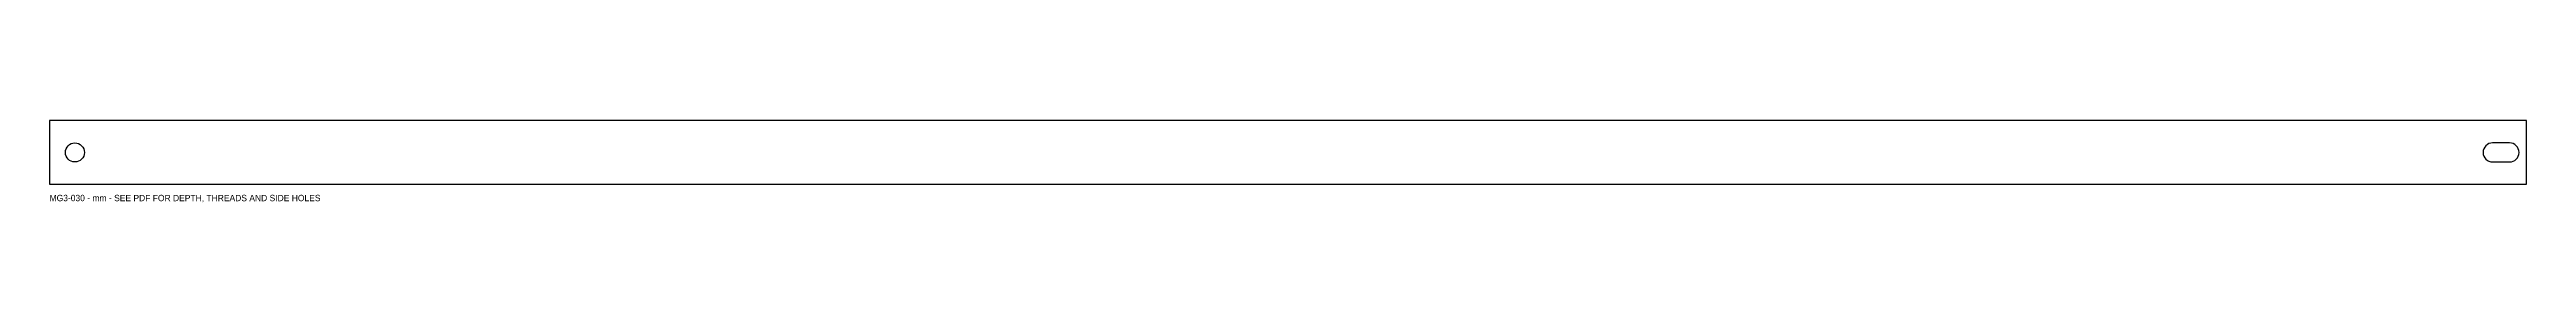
# Model space of a CAD drawing. Header units: millimetres. Extents: x 0 to 1172, y -9 to 30.
import ezdxf

# ---------------------------------------------------------------- set-up
doc = ezdxf.new("R2010")
doc.units = ezdxf.units.MM
for name, color, linetype in [('NOTES', 2, 'Continuous'), ('OUTLINE', 7, 'Continuous'), ('THROUGH', 3, 'Continuous')]:
    doc.layers.add(name, color=color, linetype=linetype)

msp = doc.modelspace()

# ---------------------------------------------------------------- linework, layer by layer
at = {"layer": 'OUTLINE'}
msp.add_lwpolyline([(0, 0), (1171.7, 0), (1171.7, 30), (0, 30)], close=True, dxfattribs=at)
at = {"layer": 'THROUGH'}
msp.add_lwpolyline([(1155.7, 10.5), (1163.7, 10.5, 1), (1163.7, 19.5), (1155.7, 19.5, 1)], format="xyb", close=True, dxfattribs=at)
msp.add_circle((12, 15), 4.5, dxfattribs=at)

# ---------------------------------------------------------------- texts
at = {"layer": 'NOTES'}
msp.add_text('MG3-030 - mm - SEE PDF FOR DEPTH, THREADS AND SIDE HOLES', height=3, dxfattribs=at).set_placement((0, -8))

doc.saveas('drawing.dxf')
